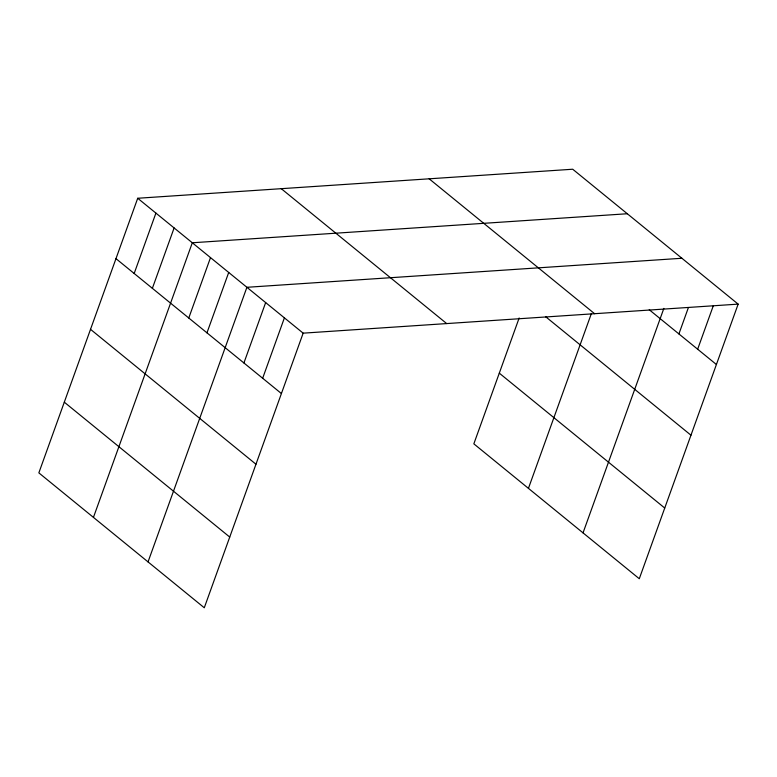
<?xml version="1.0" encoding="UTF-8"?>
<svg xmlns="http://www.w3.org/2000/svg" width="777" height="777" viewBox="0 0 777 777"><rect width="100%" height="100%" fill="white"/><g stroke="black" fill="none" stroke-linecap="round" stroke-linejoin="round"><path stroke-width="1.17" d="M738.15 304.128L572.717 169.231L137.714 198.261L38.85 472.872L204.283 607.769L303.156 333.158L738.15 304.128L639.286 578.739L473.844 443.842L519.162 317.968M134.178 273.485L155.915 213.102M152.37 288.316L174.116 227.943M93.444 517.385L192.307 242.774L627.311 213.743M188.772 317.997L210.509 257.614M206.964 332.838L228.71 272.455M148.038 561.907L246.901 287.296L681.905 258.265M243.92 362.956L265.656 302.583M262.665 378.244L284.401 317.871M528.438 488.354L591.433 313.403M583.032 532.876L663.859 308.391M678.913 333.925L688.344 307.731M697.659 349.213L713.247 305.924M649.242 309.741L716.413 364.51M429.166 178.817L594.599 313.704M545.541 316.627L690.957 435.198M281.264 188.685L446.697 323.582M499.3 373.145L664.733 508.041M137.714 198.261L303.156 333.158M115.977 258.644L281.41 393.541M90.53 329.341L255.963 464.228M64.306 402.175L229.739 537.072"/></g></svg>
